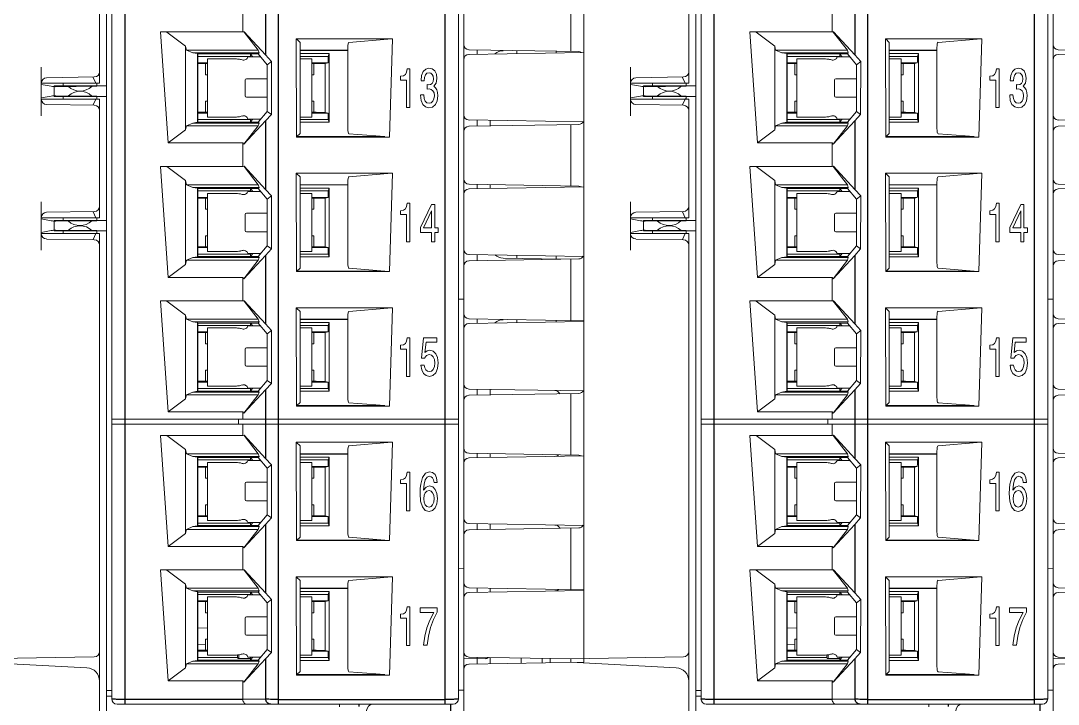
# Model space of a CAD drawing. Header units: inches. Extents: x 0 to 316, y -1 to 150.
# Drawn here: x 252.6257 to 253.0121, y 26.9309 to 27.1854 of the extents above; entities that cross this region are included whole.
import ezdxf
from ezdxf.enums import TextEntityAlignment as Align

# ---------------------------------------------------------------- set-up
doc = ezdxf.new("R2010")
doc.units = ezdxf.units.IN
doc.header["$MEASUREMENT"] = 0
doc.linetypes.add('DASHED', pattern=[0.75, 0.5, -0.25])
doc.styles.add('Calibri', font='calibri.ttf')

# ---------------------------------------------------------------- blocks, each defined once
blk = doc.blocks.new('AB 5069-Module Base')
at = {"color": 7, "linetype": 'Continuous', "lineweight": 0}
for p, q in [((0, -2.5441), (0, 1.5018)), ((0.5315, -2.7444), (0.5315, 1.261)), ((0.5236, 1.2413), (0.5236, -2.3752)), ((0.0079, -2.3752), (0.0079, 1.226)), ((0.7102, -2.3206), (0.7102, 1.1867)), ((0.8661, -0.3006), (0.8661, -1.4427)), ((0.6906, -1.3212), (0.6906, -1.4127)), ((0.2028, -1.3487), (0.2028, -1.3835)), ((0.0806, -1.3835), (0.2028, -1.3835)), ((0.0917, -1.5487), (0.0806, -1.3835)), ((0.0898, -1.3838), (0.1175, -1.4047)), ((0.2028, -1.3835), (0.2048, -1.3834)), ((0.2259, -1.4108), (0.2046, -1.3838)), ((0.2048, -1.3834), (0.2368, -1.4177)), ((0.2824, -1.3937), (0.4254, -1.3937)), ((0.2828, -1.5399), (0.2824, -1.3937)), ((0.2829, -1.3941), (0.2879, -1.3992)), ((0.2879, -1.3992), (0.2879, -1.5347)), ((0.3604, -1.3991), (0.4186, -1.3943)), ((0.4186, -1.3943), (0.4108, -1.3941)), ((0.4186, -1.3943), (0.4186, -1.3943)), ((0.4254, -1.3937), (0.421, -1.5399)), ((0.1175, -1.4047), (0.1189, -1.4108)), ((0.1175, -1.4047), (0.1175, -1.5292)), ((0.2259, -1.4108), (0.1189, -1.4108)), ((0.1189, -1.4108), (0.1283, -1.4148)), ((0.1283, -1.4148), (0.134, -1.4148)), ((0.1283, -1.4148), (0.1355, -1.4159)), ((0.134, -1.4148), (0.2269, -1.4148)), ((0.1361, -1.4164), (0.1355, -1.4159)), ((0.1355, -1.4159), (0.1355, -1.518)), ((0.1361, -1.4164), (0.2256, -1.4164)), ((0.1361, -1.5176), (0.1361, -1.4164)), ((0.2179, -1.4207), (0.2142, -1.4165)), ((0.2142, -1.4165), (0.2142, -1.42)), ((0.2256, -1.4164), (0.2269, -1.4148)), ((0.2391, -1.4323), (0.2256, -1.4164)), ((0.2269, -1.4148), (0.2259, -1.4108)), ((0.2454, -1.4275), (0.2368, -1.4177)), ((0.2879, -1.4108), (0.3588, -1.4108)), ((0.2879, -1.4112), (0.3588, -1.4112)), ((0.2879, -1.4158), (0.3313, -1.4158)), ((0.3313, -1.4158), (0.3298, -1.42)), ((0.3313, -1.4158), (0.3315, -1.518)), ((0.3588, -1.4069), (0.3588, -1.527)), ((0.7025, -1.4129), (0.5392, -1.41)), ((0.7102, -1.414), (0.5392, -1.417)), ((0.5512, -1.4168), (0.5512, -1.4102)), ((0.6102, -1.4113), (0.6102, -1.4158)), ((0.6689, -1.4148), (0.6689, -1.4123)), ((0.2142, -1.42), (0.1361, -1.42)), ((0.1504, -1.4296), (0.1361, -1.4296)), ((0.1361, -1.4307), (0.1441, -1.4307)), ((0.1504, -1.4307), (0.1472, -1.4307)), ((0.1472, -1.4307), (0.1472, -1.4472)), ((0.1504, -1.4239), (0.1506, -1.4236)), ((0.1504, -1.51), (0.1504, -1.4239)), ((0.1896, -1.4236), (0.1506, -1.4236)), ((0.2292, -1.4207), (0.2104, -1.4207)), ((0.2391, -1.4323), (0.2454, -1.4275)), ((0.2391, -1.5017), (0.2391, -1.4323)), ((0.2454, -1.4275), (0.2453, -1.5063)), ((0.3298, -1.42), (0.2879, -1.42)), ((0.3053, -1.4236), (0.2879, -1.4236)), ((0.3053, -1.4236), (0.3055, -1.4239)), ((0.3055, -1.4239), (0.3055, -1.51)), ((0.3296, -1.4296), (0.3055, -1.4296)), ((0.3087, -1.4307), (0.3055, -1.4307)), ((0.3087, -1.4307), (0.3087, -1.4472)), ((0.3118, -1.4307), (0.3255, -1.4306)), ((0.3255, -1.4306), (0.3296, -1.4296)), ((0.3255, -1.5032), (0.3255, -1.4306)), ((0.3298, -1.4257), (0.3298, -1.42)), ((0.1472, -1.4472), (0.1504, -1.4472)), ((0.3055, -1.4472), (0.3087, -1.4472)), ((0.4417, -1.4487), (0.4376, -1.4494)), ((0.4376, -1.4494), (0.4376, -1.4552)), ((0.4446, -1.4468), (0.4417, -1.4487)), ((0.4465, -1.4434), (0.4446, -1.4468)), ((0.4475, -1.4384), (0.4465, -1.4434)), ((0.4511, -1.4384), (0.4475, -1.4384)), ((0.4511, -1.4958), (0.4511, -1.4384)), ((0.4687, -1.4484), (0.4679, -1.456)), ((0.4711, -1.4425), (0.4687, -1.4484)), ((0.4748, -1.4389), (0.4711, -1.4425)), ((0.4731, -1.4512), (0.4744, -1.4474)), ((0.4744, -1.4474), (0.4767, -1.4451)), ((0.4796, -1.4375), (0.4748, -1.4389)), ((0.4767, -1.4451), (0.4798, -1.4443)), ((0.4846, -1.4386), (0.4796, -1.4375)), ((0.4798, -1.4443), (0.4826, -1.4449)), ((0.4826, -1.4449), (0.4847, -1.4467)), ((0.4884, -1.4416), (0.4846, -1.4386)), ((0.4847, -1.4467), (0.4859, -1.4494)), ((0.4859, -1.4494), (0.4864, -1.4532)), ((0.4907, -1.4465), (0.4884, -1.4416)), ((0.4915, -1.4529), (0.4907, -1.4465)), ((0.7795, -1.5082), (0.7795, -1.4361)), ((0.8661, -1.4427), (0.8661, -1.4598)), ((-0.0779, -1.4638), (0, -1.4638)), ((-0.0779, -1.4638), (-0.0779, -1.4795)), ((0.2063, -1.455), (0.2063, -1.4788)), ((0.2391, -1.4531), (0.2082, -1.4531)), ((0.4376, -1.4552), (0.4463, -1.4552)), ((0.4463, -1.4552), (0.4463, -1.4958)), ((0.4679, -1.4564), (0.4727, -1.4564)), ((0.4727, -1.4564), (0.4731, -1.4512)), ((0.4788, -1.4621), (0.4772, -1.462)), ((0.4772, -1.462), (0.4772, -1.4685)), ((0.4821, -1.4617), (0.4788, -1.4621)), ((0.4845, -1.4601), (0.4821, -1.4617)), ((0.4859, -1.4574), (0.4845, -1.4601)), ((0.4864, -1.4532), (0.4859, -1.4574)), ((0.4869, -1.4644), (0.4903, -1.46)), ((0.4894, -1.4666), (0.4869, -1.4644)), ((0.4903, -1.46), (0.4915, -1.4529)), ((0.8661, -1.4598), (0.7795, -1.4598)), ((0.7795, -1.4616), (0.7944, -1.4644)), ((0.7873, -1.4518), (0.8584, -1.4506)), ((0.8012, -1.465), (0.8623, -1.4643)), ((0.8123, -1.4648), (0.8122, -1.4598)), ((0.8608, -1.4598), (0.8568, -1.4513)), ((0.8622, -1.4598), (0.8623, -1.4643)), ((-0.0779, -1.4795), (0, -1.4795)), ((0.2391, -1.4807), (0.2082, -1.4807)), ((0.4719, -1.477), (0.467, -1.477)), ((0.4671, -1.4775), (0.4679, -1.4854)), ((0.4725, -1.4825), (0.4719, -1.477)), ((0.4772, -1.4685), (0.4799, -1.4683)), ((0.4799, -1.4683), (0.4832, -1.4691)), ((0.4832, -1.4691), (0.4857, -1.471)), ((0.4857, -1.471), (0.4872, -1.4743)), ((0.4877, -1.4784), (0.4871, -1.4832)), ((0.4872, -1.4743), (0.4877, -1.4784)), ((0.4914, -1.4697), (0.4894, -1.4666)), ((0.4925, -1.4736), (0.4914, -1.4697)), ((0.4919, -1.4859), (0.4929, -1.4784)), ((0.4929, -1.4784), (0.4925, -1.4736)), ((0.7944, -1.4789), (0.7795, -1.4817)), ((0.8012, -1.4784), (0.8623, -1.479)), ((0.8122, -1.4835), (0.8123, -1.4785)), ((0.8371, -1.4715), (0.8374, -1.4715)), ((0.8622, -1.4835), (0.8623, -1.479)), ((0.1504, -1.4866), (0.1472, -1.4866)), ((0.1472, -1.4866), (0.1472, -1.5031)), ((0.3087, -1.4866), (0.3055, -1.4866)), ((0.3087, -1.5031), (0.3087, -1.4866)), ((0.4463, -1.4958), (0.4511, -1.4958)), ((0.4679, -1.4854), (0.4704, -1.4914)), ((0.4704, -1.4914), (0.4744, -1.4952)), ((0.4741, -1.4865), (0.4725, -1.4825)), ((0.4765, -1.4889), (0.4741, -1.4865)), ((0.4744, -1.4952), (0.4796, -1.4966)), ((0.4799, -1.4897), (0.4765, -1.4889)), ((0.4796, -1.4966), (0.4851, -1.4953)), ((0.4831, -1.489), (0.4799, -1.4897)), ((0.4856, -1.4867), (0.4831, -1.489)), ((0.4851, -1.4953), (0.4893, -1.4916)), ((0.4871, -1.4832), (0.4856, -1.4867)), ((0.4893, -1.4916), (0.4919, -1.4859)), ((0.7795, -1.4835), (0.8661, -1.4835)), ((0.7873, -1.4915), (0.8584, -1.4927)), ((0.8608, -1.4835), (0.8568, -1.492)), ((0.8661, -1.5006), (0.8661, -1.4835)), ((0.1361, -1.5031), (0.1441, -1.5031)), ((0.1504, -1.5042), (0.1361, -1.5042)), ((0.1472, -1.5031), (0.1504, -1.5031)), ((0.1506, -1.5102), (0.1504, -1.51)), ((0.1506, -1.5102), (0.1896, -1.5102)), ((0.2256, -1.5176), (0.2391, -1.5017)), ((0.2368, -1.5159), (0.2453, -1.5063)), ((0.2453, -1.5063), (0.2391, -1.5017)), ((0.2879, -1.5102), (0.3053, -1.5102)), ((0.3055, -1.51), (0.3053, -1.5102)), ((0.3055, -1.5031), (0.3087, -1.5031)), ((0.3298, -1.5042), (0.3055, -1.5042)), ((0.3118, -1.5031), (0.3255, -1.5032)), ((0.3255, -1.5032), (0.3298, -1.5042)), ((0.33, -1.5139), (0.33, -1.5082)), ((0.8661, -1.5006), (0.8661, -1.6427)), ((0.1189, -1.5232), (0.1175, -1.5292)), ((0.1283, -1.5191), (0.1189, -1.5232)), ((0.1189, -1.5232), (0.2259, -1.5232)), ((0.1283, -1.5191), (0.1355, -1.518)), ((0.2269, -1.5192), (0.1283, -1.5191)), ((0.1355, -1.518), (0.1361, -1.5176)), ((0.2142, -1.5139), (0.1361, -1.5139)), ((0.1361, -1.5176), (0.2256, -1.5176)), ((0.2368, -1.5159), (0.2042, -1.5506)), ((0.2042, -1.5506), (0.2259, -1.5232)), ((0.2293, -1.5132), (0.2104, -1.5132)), ((0.2142, -1.5174), (0.2179, -1.5132)), ((0.2142, -1.5139), (0.2142, -1.5174)), ((0.2256, -1.5176), (0.2269, -1.5192)), ((0.2269, -1.5192), (0.2259, -1.5232)), ((0.33, -1.5139), (0.2879, -1.5139)), ((0.3315, -1.518), (0.2879, -1.518)), ((0.33, -1.5139), (0.3315, -1.518)), ((0.7102, -1.5175), (0.5392, -1.5145)), ((0.7025, -1.521), (0.5392, -1.5239)), ((0.5512, -1.5237), (0.5512, -1.5148)), ((0.5709, -1.5151), (0.5709, -1.5233)), ((0.6906, -1.5212), (0.6906, -1.6127)), ((0.1175, -1.5292), (0.0917, -1.5487)), ((0.2828, -1.5399), (0.421, -1.5399)), ((0.2834, -1.5393), (0.2879, -1.5347)), ((0.4113, -1.5393), (0.2834, -1.5393)), ((0.4142, -1.5393), (0.3604, -1.5349)), ((0.0917, -1.5487), (0.2028, -1.5487)), ((0.2042, -1.5506), (0.2028, -1.5487)), ((0.2028, -1.5487), (0.2028, -1.5835)), ((0.0806, -1.5835), (0.2028, -1.5835)), ((0.0917, -1.7487), (0.0806, -1.5835)), ((0.0898, -1.5838), (0.1175, -1.6047)), ((0.2028, -1.5835), (0.2048, -1.5834)), ((0.2259, -1.6108), (0.2046, -1.5838)), ((0.2048, -1.5834), (0.2368, -1.6177)), ((0.1175, -1.6047), (0.1189, -1.6108)), ((0.1175, -1.7292), (0.1175, -1.6047)), ((0.2824, -1.5937), (0.4254, -1.5937)), ((0.2828, -1.7399), (0.2824, -1.5937)), ((0.2829, -1.5941), (0.2879, -1.5992)), ((0.2879, -1.5992), (0.2879, -1.7347)), ((0.3604, -1.5991), (0.4186, -1.5943)), ((0.4186, -1.5943), (0.4108, -1.5941)), ((0.4186, -1.5943), (0.4186, -1.5943)), ((0.4254, -1.5937), (0.421, -1.7399)), ((0.2259, -1.6108), (0.1189, -1.6108)), ((0.1189, -1.6108), (0.1283, -1.6148)), ((0.1283, -1.6148), (0.134, -1.6148)), ((0.1283, -1.6148), (0.1355, -1.6159)), ((0.134, -1.6148), (0.2269, -1.6148)), ((0.1361, -1.6164), (0.1355, -1.6159)), ((0.1355, -1.6159), (0.1355, -1.718)), ((0.1361, -1.6164), (0.2256, -1.6164)), ((0.1361, -1.7176), (0.1361, -1.6164)), ((0.2142, -1.62), (0.1361, -1.62)), ((0.2179, -1.6207), (0.2142, -1.6165)), ((0.2142, -1.6165), (0.2142, -1.62)), ((0.2256, -1.6164), (0.2269, -1.6148)), ((0.2391, -1.6323), (0.2256, -1.6164)), ((0.2269, -1.6148), (0.2259, -1.6108)), ((0.2454, -1.6275), (0.2368, -1.6177)), ((0.3588, -1.6108), (0.2879, -1.6108)), ((0.3588, -1.6112), (0.2879, -1.6112)), ((0.2879, -1.6158), (0.3313, -1.6158)), ((0.3298, -1.62), (0.2879, -1.62)), ((0.3313, -1.6158), (0.3298, -1.62)), ((0.3298, -1.6257), (0.3298, -1.62)), ((0.3313, -1.6158), (0.3315, -1.718)), ((0.3588, -1.6069), (0.3588, -1.727)), ((0.5392, -1.61), (0.7025, -1.6129)), ((0.7102, -1.614), (0.5392, -1.617)), ((0.5512, -1.6168), (0.5512, -1.6102)), ((0.5709, -1.6106), (0.5709, -1.6165)), ((0.1504, -1.6296), (0.1361, -1.6296)), ((0.1361, -1.6307), (0.1441, -1.6307)), ((0.1504, -1.6307), (0.1472, -1.6307)), ((0.1472, -1.6307), (0.1472, -1.6472)), ((0.1504, -1.6239), (0.1506, -1.6236)), ((0.1504, -1.71), (0.1504, -1.6239)), ((0.1896, -1.6236), (0.1506, -1.6236)), ((0.2292, -1.6207), (0.2104, -1.6207)), ((0.2391, -1.6323), (0.2454, -1.6275)), ((0.2391, -1.7017), (0.2391, -1.6323)), ((0.2454, -1.6275), (0.2453, -1.7063)), ((0.3053, -1.6236), (0.2879, -1.6236)), ((0.3053, -1.6236), (0.3055, -1.6239)), ((0.3055, -1.6239), (0.3055, -1.71)), ((0.3296, -1.6296), (0.3055, -1.6296)), ((0.3087, -1.6307), (0.3055, -1.6307)), ((0.3087, -1.6307), (0.3087, -1.6472)), ((0.3118, -1.6307), (0.3255, -1.6306)), ((0.3255, -1.6306), (0.3296, -1.6296)), ((0.3255, -1.7032), (0.3255, -1.6306)), ((0.1472, -1.6472), (0.1504, -1.6472)), ((0.3055, -1.6472), (0.3087, -1.6472)), ((0.4417, -1.6487), (0.4376, -1.6494)), ((0.4376, -1.6494), (0.4376, -1.6552)), ((0.4446, -1.6468), (0.4417, -1.6487)), ((0.4465, -1.6434), (0.4446, -1.6468)), ((0.4475, -1.6384), (0.4465, -1.6434)), ((0.4511, -1.6384), (0.4475, -1.6384)), ((0.4511, -1.6958), (0.4511, -1.6384)), ((0.4834, -1.64), (0.4672, -1.6744)), ((0.4717, -1.6751), (0.4834, -1.6495)), ((0.4882, -1.64), (0.4834, -1.64)), ((0.4834, -1.6495), (0.4834, -1.6751)), ((0.4882, -1.6751), (0.4882, -1.64)), ((0.7795, -1.7082), (0.7795, -1.6361)), ((0.7873, -1.6518), (0.8584, -1.6506)), ((0.8661, -1.6598), (0.8661, -1.6427)), ((-0.0779, -1.6638), (0, -1.6638)), ((-0.0779, -1.6638), (-0.0779, -1.6795)), ((0.2063, -1.655), (0.2063, -1.6788)), ((0.2391, -1.6531), (0.2082, -1.6531)), ((0.4376, -1.6552), (0.4463, -1.6552)), ((0.4463, -1.6552), (0.4463, -1.6958)), ((0.7795, -1.6598), (0.8661, -1.6598)), ((0.7795, -1.6616), (0.7944, -1.6644)), ((0.8012, -1.665), (0.8623, -1.6643)), ((0.8123, -1.6648), (0.8122, -1.6598)), ((0.8568, -1.6513), (0.8608, -1.6598)), ((0.8622, -1.6598), (0.8623, -1.6643)), ((-0.0779, -1.6795), (0, -1.6795)), ((0.2391, -1.6807), (0.2082, -1.6807)), ((0.4672, -1.6744), (0.4672, -1.6816)), ((0.4672, -1.6816), (0.4834, -1.6816)), ((0.4834, -1.6751), (0.4717, -1.6751)), ((0.4834, -1.6816), (0.4834, -1.6958)), ((0.4935, -1.6751), (0.4882, -1.6751)), ((0.4882, -1.6816), (0.4935, -1.6816)), ((0.4882, -1.6958), (0.4882, -1.6816)), ((0.4935, -1.6816), (0.4935, -1.6751)), ((0.7944, -1.6789), (0.7795, -1.6817)), ((0.8012, -1.6784), (0.8623, -1.679)), ((0.8122, -1.6835), (0.8123, -1.6785)), ((0.8371, -1.6715), (0.8374, -1.6715)), ((0.8622, -1.6835), (0.8623, -1.679)), ((0.1472, -1.6866), (0.1504, -1.6866)), ((0.1472, -1.6866), (0.1472, -1.7031)), ((0.3087, -1.6866), (0.3055, -1.6866)), ((0.3087, -1.7031), (0.3087, -1.6866)), ((0.4463, -1.6958), (0.4511, -1.6958)), ((0.4834, -1.6958), (0.4882, -1.6958)), ((0.7795, -1.6835), (0.8661, -1.6835)), ((0.7873, -1.6915), (0.8584, -1.6927)), ((0.8608, -1.6835), (0.8568, -1.692)), ((0.8661, -1.7006), (0.8661, -1.6835)), ((0.1361, -1.7031), (0.1441, -1.7031)), ((0.1504, -1.7042), (0.1361, -1.7042)), ((0.1472, -1.7031), (0.1504, -1.7031)), ((0.1506, -1.7102), (0.1504, -1.71)), ((0.1506, -1.7102), (0.1896, -1.7102)), ((0.2256, -1.7176), (0.2391, -1.7017)), ((0.2368, -1.7159), (0.2453, -1.7063)), ((0.2453, -1.7063), (0.2391, -1.7017)), ((0.2879, -1.7102), (0.3053, -1.7102)), ((0.3055, -1.71), (0.3053, -1.7102)), ((0.3055, -1.7031), (0.3087, -1.7031)), ((0.3298, -1.7042), (0.3055, -1.7042)), ((0.3118, -1.7031), (0.3255, -1.7032)), ((0.3298, -1.7042), (0.3255, -1.7032)), ((0.33, -1.7139), (0.33, -1.7082)), ((0.8661, -2.5323), (0.8661, -1.7006)), ((0.1189, -1.7232), (0.1175, -1.7292)), ((0.1283, -1.7191), (0.1189, -1.7232)), ((0.1189, -1.7232), (0.2259, -1.7232)), ((0.1283, -1.7191), (0.1355, -1.718)), ((0.2269, -1.7192), (0.1283, -1.7191)), ((0.1355, -1.718), (0.1361, -1.7176)), ((0.2142, -1.7139), (0.1361, -1.7139)), ((0.1361, -1.7176), (0.2256, -1.7176)), ((0.2042, -1.7506), (0.2368, -1.7159)), ((0.2259, -1.7232), (0.2042, -1.7506)), ((0.2293, -1.7132), (0.2104, -1.7132)), ((0.2142, -1.7174), (0.2179, -1.7132)), ((0.2142, -1.7139), (0.2142, -1.7174)), ((0.2256, -1.7176), (0.2269, -1.7192)), ((0.2269, -1.7192), (0.2259, -1.7232)), ((0.33, -1.7139), (0.2879, -1.7139)), ((0.3315, -1.718), (0.2879, -1.718)), ((0.3315, -1.718), (0.33, -1.7139)), ((0.7102, -1.7175), (0.5392, -1.7146)), ((0.5392, -1.7239), (0.7025, -1.721)), ((0.5512, -1.7237), (0.5512, -1.7148)), ((0.5902, -1.72), (0.6756, -1.7215)), ((0.6102, -1.7158), (0.6102, -1.7204)), ((0.6689, -1.7216), (0.6689, -1.7168)), ((0.6906, -1.7213), (0.6906, -1.8127)), ((0.1175, -1.7292), (0.0917, -1.7487)), ((0.2828, -1.7399), (0.421, -1.7399)), ((0.2834, -1.7393), (0.2879, -1.7347)), ((0.4113, -1.7393), (0.2834, -1.7393)), ((0.4142, -1.7393), (0.3604, -1.7349)), ((0.0917, -1.7487), (0.2028, -1.7487)), ((0.2042, -1.7506), (0.2028, -1.7487)), ((0.2028, -1.7487), (0.2028, -1.7835)), ((0.0806, -1.7835), (0.2028, -1.7835)), ((0.0917, -1.9487), (0.0806, -1.7835)), ((0.0898, -1.7838), (0.1175, -1.8047)), ((0.2028, -1.7835), (0.2048, -1.7834)), ((0.2259, -1.8108), (0.2046, -1.7838)), ((0.2048, -1.7834), (0.2368, -1.8177)), ((0.5315, -1.7811), (0.5236, -1.7811)), ((0.1175, -1.8047), (0.1189, -1.8108)), ((0.1175, -1.9292), (0.1175, -1.8047)), ((0.2824, -1.7937), (0.4254, -1.7937)), ((0.2828, -1.9399), (0.2824, -1.7937)), ((0.2829, -1.7941), (0.2879, -1.7992)), ((0.2879, -1.7992), (0.2879, -1.9347)), ((0.3604, -1.7991), (0.4186, -1.7943)), ((0.4186, -1.7943), (0.4108, -1.7941)), ((0.4186, -1.7943), (0.4186, -1.7943)), ((0.4254, -1.7937), (0.421, -1.9399)), ((0.2259, -1.8108), (0.1189, -1.8108)), ((0.1189, -1.8108), (0.1283, -1.8148)), ((0.134, -1.8148), (0.1283, -1.8148)), ((0.1283, -1.8148), (0.1355, -1.8159)), ((0.2269, -1.8148), (0.134, -1.8148)), ((0.1361, -1.8164), (0.1355, -1.8159)), ((0.1355, -1.8159), (0.1355, -1.918)), ((0.1361, -1.8164), (0.2256, -1.8164)), ((0.1361, -1.9176), (0.1361, -1.8164)), ((0.2142, -1.82), (0.1361, -1.82)), ((0.2292, -1.8207), (0.2104, -1.8207)), ((0.2179, -1.8207), (0.2142, -1.8165)), ((0.2142, -1.8165), (0.2142, -1.82)), ((0.2256, -1.8164), (0.2269, -1.8148)), ((0.2391, -1.8323), (0.2256, -1.8164)), ((0.2269, -1.8148), (0.2259, -1.8108)), ((0.2454, -1.8275), (0.2368, -1.8177)), ((0.3588, -1.8108), (0.2879, -1.8108)), ((0.3588, -1.8112), (0.2879, -1.8112)), ((0.2879, -1.8158), (0.3313, -1.8158)), ((0.3298, -1.82), (0.2879, -1.82)), ((0.3298, -1.82), (0.3313, -1.8158)), ((0.3298, -1.8257), (0.3298, -1.82)), ((0.3313, -1.8158), (0.3315, -1.918)), ((0.3588, -1.8069), (0.3588, -1.927)), ((0.7102, -1.813), (0.5392, -1.8101)), ((0.7102, -1.814), (0.5392, -1.817)), ((0.5512, -1.8168), (0.5512, -1.8103)), ((0.6102, -1.8113), (0.6102, -1.8158)), ((0.6689, -1.8148), (0.6689, -1.8123)), ((0.1504, -1.8296), (0.1361, -1.8296)), ((0.1361, -1.8307), (0.1441, -1.8307)), ((0.1504, -1.8307), (0.1472, -1.8307)), ((0.1472, -1.8307), (0.1472, -1.8472)), ((0.1504, -1.8239), (0.1506, -1.8236)), ((0.1504, -1.91), (0.1504, -1.8239)), ((0.1896, -1.8236), (0.1506, -1.8236)), ((0.2391, -1.8323), (0.2454, -1.8275)), ((0.2391, -1.9017), (0.2391, -1.8323)), ((0.2454, -1.8275), (0.2453, -1.9063)), ((0.3053, -1.8236), (0.2879, -1.8236)), ((0.3053, -1.8236), (0.3055, -1.8239)), ((0.3055, -1.8239), (0.3055, -1.91)), ((0.3296, -1.8296), (0.3055, -1.8296)), ((0.3087, -1.8307), (0.3055, -1.8307)), ((0.3087, -1.8472), (0.3087, -1.8307)), ((0.3118, -1.8307), (0.3255, -1.8306)), ((0.3255, -1.8306), (0.3296, -1.8296)), ((0.3255, -1.9032), (0.3255, -1.8306)), ((0.3296, -1.8296), (0.3298, -1.8257)), ((0.1472, -1.8472), (0.1504, -1.8472)), ((0.3055, -1.8472), (0.3087, -1.8472)), ((0.4417, -1.8487), (0.4376, -1.8494)), ((0.4376, -1.8494), (0.4376, -1.8552)), ((0.4446, -1.8468), (0.4417, -1.8487)), ((0.4465, -1.8434), (0.4446, -1.8468)), ((0.4475, -1.8384), (0.4465, -1.8434)), ((0.4511, -1.8384), (0.4475, -1.8384)), ((0.4511, -1.8958), (0.4511, -1.8384)), ((0.4718, -1.8384), (0.4688, -1.8686)), ((0.4915, -1.8384), (0.4718, -1.8384)), ((0.4738, -1.8605), (0.4753, -1.8451)), ((0.4753, -1.8451), (0.4915, -1.8451)), ((0.4915, -1.8451), (0.4915, -1.8384)), ((0.2063, -1.855), (0.2063, -1.8788)), ((0.2391, -1.8531), (0.2082, -1.8531)), ((0.4376, -1.8552), (0.4463, -1.8552)), ((0.4463, -1.8552), (0.4463, -1.8958)), ((0.4731, -1.8686), (0.4762, -1.8647)), ((0.4769, -1.8577), (0.4738, -1.8605)), ((0.4762, -1.8647), (0.4801, -1.8633)), ((0.4809, -1.8568), (0.4769, -1.8577)), ((0.4801, -1.8633), (0.4836, -1.8642)), ((0.4861, -1.8582), (0.4809, -1.8568)), ((0.4836, -1.8642), (0.4861, -1.8668)), ((0.4901, -1.862), (0.4861, -1.8582)), ((0.4861, -1.8668), (0.4878, -1.8708)), ((0.4926, -1.8679), (0.4901, -1.862)), ((0.2391, -1.8807), (0.2082, -1.8807)), ((0.4727, -1.8793), (0.4678, -1.8793)), ((0.4678, -1.8793), (0.4689, -1.8861)), ((0.4688, -1.8686), (0.4731, -1.8686)), ((0.4735, -1.8833), (0.4727, -1.8793)), ((0.4877, -1.8812), (0.4861, -1.8853)), ((0.4884, -1.8761), (0.4877, -1.8812)), ((0.4878, -1.8708), (0.4884, -1.8761)), ((0.4935, -1.8757), (0.4926, -1.8679)), ((0.4926, -1.8839), (0.4935, -1.8757)), ((0.1504, -1.8866), (0.1472, -1.8866)), ((0.1472, -1.8866), (0.1472, -1.9031)), ((0.3087, -1.8866), (0.3055, -1.8866)), ((0.3087, -1.9031), (0.3087, -1.8866)), ((0.4463, -1.8958), (0.4511, -1.8958)), ((0.4689, -1.8861), (0.4716, -1.8913)), ((0.4716, -1.8913), (0.4754, -1.8945)), ((0.4751, -1.8862), (0.4735, -1.8833)), ((0.4773, -1.8881), (0.4751, -1.8862)), ((0.4754, -1.8945), (0.4803, -1.8958)), ((0.4801, -1.8887), (0.4773, -1.8881)), ((0.4835, -1.8878), (0.4801, -1.8887)), ((0.4803, -1.8958), (0.4857, -1.8943)), ((0.4861, -1.8853), (0.4835, -1.8878)), ((0.4857, -1.8943), (0.4899, -1.8903)), ((0.4899, -1.8903), (0.4926, -1.8839)), ((0.1361, -1.9031), (0.1441, -1.9031)), ((0.1504, -1.9042), (0.1361, -1.9042)), ((0.1472, -1.9031), (0.1504, -1.9031)), ((0.1506, -1.9102), (0.1504, -1.91)), ((0.1506, -1.9102), (0.1896, -1.9102)), ((0.2293, -1.9132), (0.2104, -1.9132)), ((0.2142, -1.9174), (0.2179, -1.9132)), ((0.2256, -1.9176), (0.2391, -1.9017)), ((0.2368, -1.9159), (0.2453, -1.9063)), ((0.2453, -1.9063), (0.2391, -1.9017)), ((0.2879, -1.9102), (0.3053, -1.9102)), ((0.3055, -1.91), (0.3053, -1.9102)), ((0.3055, -1.9031), (0.3087, -1.9031)), ((0.3298, -1.9042), (0.3055, -1.9042)), ((0.3118, -1.9031), (0.3255, -1.9032)), ((0.3255, -1.9032), (0.3298, -1.9042)), ((0.33, -1.9139), (0.33, -1.9082)), ((0.1189, -1.9232), (0.1175, -1.9292)), ((0.1283, -1.9191), (0.1189, -1.9232)), ((0.1189, -1.9232), (0.2259, -1.9232)), ((0.1283, -1.9191), (0.1355, -1.918)), ((0.2269, -1.9192), (0.1283, -1.9191)), ((0.1355, -1.918), (0.1361, -1.9176)), ((0.2142, -1.9139), (0.1361, -1.9139)), ((0.1361, -1.9176), (0.2256, -1.9176)), ((0.2368, -1.9159), (0.2042, -1.9506)), ((0.2259, -1.9232), (0.2042, -1.9506)), ((0.2142, -1.9139), (0.2142, -1.9174)), ((0.2256, -1.9176), (0.2269, -1.9192)), ((0.2269, -1.9192), (0.2259, -1.9232)), ((0.2879, -1.9139), (0.33, -1.9139)), ((0.3315, -1.918), (0.2879, -1.918)), ((0.33, -1.9139), (0.3315, -1.918)), ((0.7102, -1.9175), (0.5392, -1.9146)), ((0.5392, -1.9239), (0.7025, -1.921)), ((0.5512, -1.9237), (0.5512, -1.9148)), ((0.5709, -1.9151), (0.5709, -1.9233)), ((0.6906, -1.9213), (0.6906, -2.0127)), ((0.1175, -1.9292), (0.0917, -1.9487)), ((0.2828, -1.9399), (0.421, -1.9399)), ((0.2834, -1.9393), (0.2879, -1.9347)), ((0.4113, -1.9393), (0.2834, -1.9393)), ((0.4142, -1.9393), (0.3604, -1.9349)), ((0.0079, -1.9592), (0.5236, -1.9592)), ((0.0917, -1.9487), (0.2028, -1.9487)), ((0.1965, -1.967), (0.1965, -1.9592)), ((0.2042, -1.9506), (0.2028, -1.9487)), ((0.2028, -1.9487), (0.2028, -1.9592)), ((0.0079, -1.967), (0.5236, -1.967)), ((0.2028, -1.967), (0.2028, -1.9835)), ((0.0806, -1.9835), (0.2028, -1.9835)), ((0.0917, -2.1487), (0.0806, -1.9835)), ((0.0898, -1.9838), (0.1175, -2.0047)), ((0.2028, -1.9835), (0.2048, -1.9834)), ((0.2259, -2.0108), (0.2046, -1.9838)), ((0.2048, -1.9834), (0.2368, -2.0177)), ((0.1175, -2.0047), (0.1189, -2.0108)), ((0.1175, -2.1292), (0.1175, -2.0047)), ((0.2824, -1.9937), (0.4254, -1.9937)), ((0.2828, -2.1399), (0.2824, -1.9937)), ((0.2829, -1.9941), (0.2879, -1.9992)), ((0.2879, -1.9992), (0.2879, -2.1347)), ((0.3604, -1.9991), (0.4186, -1.9943)), ((0.4186, -1.9943), (0.4108, -1.9941)), ((0.4186, -1.9943), (0.4186, -1.9943)), ((0.4254, -1.9937), (0.421, -2.1399)), ((0.2259, -2.0108), (0.1189, -2.0108)), ((0.1189, -2.0108), (0.1283, -2.0148)), ((0.134, -2.0148), (0.1283, -2.0148)), ((0.1283, -2.0148), (0.1355, -2.0159)), ((0.2269, -2.0148), (0.134, -2.0148)), ((0.1361, -2.0164), (0.1355, -2.0159)), ((0.1355, -2.0159), (0.1355, -2.118)), ((0.1361, -2.0164), (0.2256, -2.0164)), ((0.1361, -2.1176), (0.1361, -2.0164)), ((0.2142, -2.02), (0.1361, -2.02)), ((0.2292, -2.0207), (0.2104, -2.0207)), ((0.2179, -2.0207), (0.2142, -2.0165)), ((0.2142, -2.0165), (0.2142, -2.02)), ((0.2256, -2.0164), (0.2269, -2.0148)), ((0.2391, -2.0323), (0.2256, -2.0164)), ((0.2269, -2.0148), (0.2259, -2.0108)), ((0.2454, -2.0275), (0.2368, -2.0177)), ((0.3588, -2.0108), (0.2879, -2.0108)), ((0.3588, -2.0112), (0.2879, -2.0112)), ((0.2879, -2.0158), (0.3313, -2.0158)), ((0.3298, -2.02), (0.2879, -2.02)), ((0.3298, -2.02), (0.3313, -2.0158)), ((0.3298, -2.0257), (0.3298, -2.02)), ((0.3313, -2.0158), (0.3315, -2.118)), ((0.3588, -2.0069), (0.3588, -2.127)), ((0.7025, -2.0129), (0.5392, -2.0101)), ((0.7102, -2.014), (0.5392, -2.017)), ((0.5512, -2.0168), (0.5512, -2.0103)), ((0.5709, -2.0165), (0.5709, -2.0106)), ((0.1504, -2.0296), (0.1361, -2.0296)), ((0.1361, -2.0307), (0.1441, -2.0307)), ((0.1504, -2.0307), (0.1472, -2.0307)), ((0.1472, -2.0307), (0.1472, -2.0472)), ((0.1504, -2.0239), (0.1506, -2.0236)), ((0.1504, -2.11), (0.1504, -2.0239)), ((0.1896, -2.0236), (0.1506, -2.0236)), ((0.2391, -2.0323), (0.2454, -2.0275)), ((0.2391, -2.1017), (0.2391, -2.0323)), ((0.2454, -2.0275), (0.2453, -2.1063)), ((0.3053, -2.0236), (0.2879, -2.0236)), ((0.3053, -2.0236), (0.3055, -2.0239)), ((0.3055, -2.0239), (0.3055, -2.11)), ((0.3296, -2.0296), (0.3055, -2.0296)), ((0.3087, -2.0307), (0.3055, -2.0307)), ((0.3087, -2.0472), (0.3087, -2.0307)), ((0.3118, -2.0307), (0.3255, -2.0306)), ((0.3255, -2.0306), (0.3296, -2.0296)), ((0.3255, -2.1032), (0.3255, -2.0306)), ((0.3296, -2.0296), (0.3298, -2.0257)), ((0.1472, -2.0472), (0.1504, -2.0472)), ((0.3055, -2.0472), (0.3087, -2.0472)), ((0.4416, -2.0487), (0.4376, -2.0494)), ((0.4376, -2.0494), (0.4376, -2.0552)), ((0.4446, -2.0468), (0.4416, -2.0487)), ((0.4465, -2.0434), (0.4446, -2.0468)), ((0.4475, -2.0384), (0.4465, -2.0434)), ((0.4511, -2.0384), (0.4475, -2.0384)), ((0.4511, -2.0958), (0.4511, -2.0384)), ((0.4702, -2.0459), (0.4674, -2.056)), ((0.4746, -2.0398), (0.4702, -2.0459)), ((0.4726, -2.056), (0.4743, -2.0495)), ((0.4743, -2.0495), (0.4769, -2.0456)), ((0.4805, -2.0376), (0.4746, -2.0398)), ((0.4769, -2.0456), (0.4805, -2.0443)), ((0.4852, -2.0387), (0.4805, -2.0376)), ((0.4805, -2.0443), (0.4832, -2.0449)), ((0.4832, -2.0449), (0.4852, -2.0467)), ((0.4888, -2.0418), (0.4852, -2.0387)), ((0.4852, -2.0467), (0.4866, -2.0495)), ((0.4866, -2.0495), (0.4872, -2.0534)), ((0.4911, -2.0468), (0.4888, -2.0418)), ((0.4921, -2.0534), (0.4911, -2.0468)), ((0.2063, -2.055), (0.2063, -2.0788)), ((0.2391, -2.0531), (0.2082, -2.0531)), ((0.4376, -2.0552), (0.4462, -2.0552)), ((0.4462, -2.0552), (0.4462, -2.0958)), ((0.4667, -2.0624), (0.4664, -2.0698)), ((0.4674, -2.056), (0.4667, -2.0624)), ((0.4718, -2.065), (0.4726, -2.056)), ((0.4755, -2.0603), (0.4718, -2.065)), ((0.4742, -2.0688), (0.4767, -2.0663)), ((0.4806, -2.0587), (0.4755, -2.0603)), ((0.4767, -2.0663), (0.48, -2.0654)), ((0.48, -2.0654), (0.4829, -2.0663)), ((0.4853, -2.0601), (0.4806, -2.0587)), ((0.4829, -2.0663), (0.4852, -2.0687)), ((0.4891, -2.0638), (0.4853, -2.0601)), ((0.4872, -2.0534), (0.4921, -2.0534)), ((0.4915, -2.0698), (0.4891, -2.0638)), ((0.2391, -2.0807), (0.2082, -2.0807)), ((0.4664, -2.0698), (0.4673, -2.0814)), ((0.4673, -2.0814), (0.4699, -2.0898)), ((0.4722, -2.0777), (0.4727, -2.0726)), ((0.4727, -2.0829), (0.4722, -2.0777)), ((0.4727, -2.0726), (0.4742, -2.0688)), ((0.4742, -2.0868), (0.4727, -2.0829)), ((0.4852, -2.0687), (0.4867, -2.0725)), ((0.4867, -2.0829), (0.4852, -2.0868)), ((0.4867, -2.0725), (0.4873, -2.0776)), ((0.4873, -2.0776), (0.4867, -2.0829)), ((0.4924, -2.0776), (0.4915, -2.0698)), ((0.4915, -2.0854), (0.4924, -2.0776)), ((0.1504, -2.0866), (0.1472, -2.0866)), ((0.1472, -2.0866), (0.1472, -2.1031)), ((0.3087, -2.0866), (0.3055, -2.0866)), ((0.3087, -2.1031), (0.3087, -2.0866)), ((0.4462, -2.0958), (0.4511, -2.0958)), ((0.4699, -2.0898), (0.4741, -2.095)), ((0.4741, -2.095), (0.4798, -2.0967)), ((0.4766, -2.0894), (0.4742, -2.0868)), ((0.4798, -2.0902), (0.4766, -2.0894)), ((0.4828, -2.0894), (0.4798, -2.0902)), ((0.4798, -2.0967), (0.485, -2.0953)), ((0.4852, -2.0868), (0.4828, -2.0894)), ((0.485, -2.0953), (0.489, -2.0914)), ((0.489, -2.0914), (0.4915, -2.0854)), ((0.1361, -2.1031), (0.1441, -2.1031)), ((0.1504, -2.1042), (0.1361, -2.1042)), ((0.2142, -2.1139), (0.1361, -2.1139)), ((0.1472, -2.1031), (0.1504, -2.1031)), ((0.1506, -2.1102), (0.1504, -2.11)), ((0.1506, -2.1102), (0.1896, -2.1102)), ((0.2293, -2.1132), (0.2104, -2.1132)), ((0.2142, -2.1174), (0.2179, -2.1132)), ((0.2142, -2.1139), (0.2142, -2.1174)), ((0.2256, -2.1176), (0.2391, -2.1017)), ((0.2368, -2.1159), (0.2453, -2.1063)), ((0.2453, -2.1063), (0.2391, -2.1017)), ((0.2879, -2.1102), (0.3053, -2.1102)), ((0.2879, -2.1139), (0.33, -2.1139)), ((0.3055, -2.11), (0.3053, -2.1102)), ((0.3055, -2.1031), (0.3087, -2.1031)), ((0.3298, -2.1042), (0.3055, -2.1042)), ((0.3118, -2.1031), (0.3255, -2.1032)), ((0.3255, -2.1032), (0.3298, -2.1042)), ((0.33, -2.1139), (0.33, -2.1082)), ((0.33, -2.1139), (0.3315, -2.118)), ((0.1175, -2.1292), (0.0917, -2.1487)), ((0.1189, -2.1232), (0.1175, -2.1292)), ((0.1283, -2.1191), (0.1189, -2.1232)), ((0.1189, -2.1232), (0.2259, -2.1232)), ((0.1283, -2.1191), (0.1355, -2.118)), ((0.2269, -2.1192), (0.1283, -2.1191)), ((0.1355, -2.118), (0.1361, -2.1176)), ((0.1361, -2.1176), (0.2256, -2.1176)), ((0.2042, -2.1506), (0.2368, -2.1159)), ((0.2259, -2.1232), (0.2042, -2.1506)), ((0.2256, -2.1176), (0.2269, -2.1192)), ((0.2269, -2.1192), (0.2259, -2.1232)), ((0.3315, -2.118), (0.2879, -2.118)), ((0.7102, -2.1175), (0.5392, -2.1146)), ((0.5392, -2.1239), (0.7025, -2.121)), ((0.5512, -2.1237), (0.5512, -2.1148)), ((0.5709, -2.1151), (0.5709, -2.1233)), ((0.6906, -2.1213), (0.6906, -2.2127)), ((0.2828, -2.1399), (0.421, -2.1399)), ((0.2834, -2.1393), (0.2879, -2.1347)), ((0.4113, -2.1393), (0.2834, -2.1393)), ((0.4142, -2.1393), (0.3604, -2.1349)), ((0.0917, -2.1487), (0.2028, -2.1487)), ((0.2042, -2.1506), (0.2028, -2.1487)), ((0.2028, -2.1487), (0.2028, -2.1835)), ((0.0806, -2.1835), (0.2028, -2.1835)), ((0.0917, -2.3487), (0.0806, -2.1835)), ((0.0898, -2.1838), (0.1175, -2.2047)), ((0.2028, -2.1835), (0.2048, -2.1834)), ((0.2259, -2.2108), (0.2046, -2.1838)), ((0.2048, -2.1834), (0.2368, -2.2177)), ((0.5236, -2.1817), (0.5315, -2.1815)), ((0.1175, -2.2047), (0.1189, -2.2108)), ((0.1175, -2.2047), (0.1175, -2.3292)), ((0.2824, -2.1937), (0.4254, -2.1937)), ((0.2828, -2.3399), (0.2824, -2.1937)), ((0.2829, -2.1941), (0.2879, -2.1992)), ((0.2879, -2.1992), (0.2879, -2.3347)), ((0.3604, -2.1991), (0.4186, -2.1943)), ((0.4186, -2.1943), (0.4108, -2.1941)), ((0.4186, -2.1943), (0.4186, -2.1943)), ((0.4254, -2.1937), (0.421, -2.3399)), ((0.2259, -2.2108), (0.1189, -2.2108)), ((0.1189, -2.2108), (0.1283, -2.2148)), ((0.1283, -2.2148), (0.134, -2.2148)), ((0.1283, -2.2148), (0.1355, -2.2159)), ((0.134, -2.2148), (0.2269, -2.2148)), ((0.1361, -2.2164), (0.1355, -2.2159)), ((0.1355, -2.2159), (0.1355, -2.318)), ((0.1361, -2.2164), (0.2256, -2.2164)), ((0.1361, -2.3176), (0.1361, -2.2164)), ((0.2142, -2.22), (0.1361, -2.22)), ((0.2292, -2.2207), (0.2104, -2.2207)), ((0.2179, -2.2207), (0.2142, -2.2165)), ((0.2142, -2.2165), (0.2142, -2.22)), ((0.2256, -2.2164), (0.2269, -2.2148)), ((0.2391, -2.2323), (0.2256, -2.2164)), ((0.2269, -2.2148), (0.2259, -2.2108)), ((0.2454, -2.2275), (0.2368, -2.2177)), ((0.3588, -2.2108), (0.2879, -2.2108)), ((0.3588, -2.2112), (0.2879, -2.2112)), ((0.2879, -2.2158), (0.3313, -2.2158)), ((0.3298, -2.22), (0.2879, -2.22)), ((0.3313, -2.2158), (0.3298, -2.22)), ((0.3298, -2.2257), (0.3298, -2.22)), ((0.3313, -2.2158), (0.3315, -2.318)), ((0.3588, -2.2069), (0.3588, -2.327)), ((0.7102, -2.213), (0.5392, -2.2101)), ((0.7102, -2.214), (0.5392, -2.217)), ((0.5512, -2.2168), (0.5512, -2.2103)), ((0.5709, -2.2165), (0.5709, -2.2106)), ((0.1504, -2.2296), (0.1361, -2.2296)), ((0.1361, -2.2307), (0.1441, -2.2307)), ((0.1504, -2.2307), (0.1472, -2.2307)), ((0.1472, -2.2307), (0.1472, -2.2472)), ((0.1504, -2.2239), (0.1506, -2.2236)), ((0.1504, -2.31), (0.1504, -2.2239)), ((0.1896, -2.2236), (0.1506, -2.2236)), ((0.2391, -2.2323), (0.2454, -2.2275)), ((0.2391, -2.3017), (0.2391, -2.2323)), ((0.2454, -2.2275), (0.2453, -2.3063)), ((0.3053, -2.2236), (0.2879, -2.2236)), ((0.3053, -2.2236), (0.3055, -2.2239)), ((0.3055, -2.2239), (0.3055, -2.31)), ((0.3296, -2.2296), (0.3055, -2.2296)), ((0.3087, -2.2307), (0.3055, -2.2307)), ((0.3087, -2.2307), (0.3087, -2.2472)), ((0.3118, -2.2307), (0.3255, -2.2306)), ((0.3255, -2.2306), (0.3296, -2.2296)), ((0.3255, -2.3032), (0.3255, -2.2306)), ((0.3298, -2.2257), (0.3296, -2.2296)), ((0.1472, -2.2472), (0.1504, -2.2472)), ((0.3055, -2.2472), (0.3087, -2.2472)), ((0.4416, -2.2487), (0.4376, -2.2494)), ((0.4376, -2.2494), (0.4376, -2.2552)), ((0.4446, -2.2468), (0.4416, -2.2487)), ((0.4465, -2.2434), (0.4446, -2.2468)), ((0.4475, -2.2384), (0.4465, -2.2434)), ((0.4511, -2.2384), (0.4475, -2.2384)), ((0.4511, -2.2958), (0.4511, -2.2384)), ((0.4921, -2.2397), (0.4667, -2.2397)), ((0.4667, -2.2397), (0.4667, -2.2471)), ((0.4667, -2.2471), (0.487, -2.2471)), ((0.487, -2.2471), (0.4811, -2.2581)), ((0.4864, -2.2575), (0.4921, -2.2465)), ((0.4921, -2.2465), (0.4921, -2.2397)), ((0.2063, -2.255), (0.2063, -2.2788)), ((0.2391, -2.2531), (0.2082, -2.2531)), ((0.4376, -2.2552), (0.4462, -2.2552)), ((0.4462, -2.2552), (0.4462, -2.2958)), ((0.4811, -2.2581), (0.4767, -2.2698)), ((0.482, -2.2692), (0.4864, -2.2575)), ((0.1504, -2.2701), (0.1361, -2.2698)), ((0.2391, -2.2807), (0.2082, -2.2807)), ((0.4735, -2.2822), (0.4717, -2.2954)), ((0.4767, -2.2698), (0.4735, -2.2822)), ((0.4772, -2.2954), (0.479, -2.2819)), ((0.479, -2.2819), (0.482, -2.2692)), ((0.1468, -2.2941), (0.1361, -2.2946)), ((0.1504, -2.2866), (0.1472, -2.2866)), ((0.1472, -2.2866), (0.1472, -2.3031)), ((0.3087, -2.2866), (0.3055, -2.2866)), ((0.3087, -2.3031), (0.3087, -2.2866)), ((0.4462, -2.2958), (0.4511, -2.2958)), ((0.4717, -2.2954), (0.4772, -2.2954)), ((0.1361, -2.3031), (0.1441, -2.3031)), ((0.1361, -2.3042), (0.1504, -2.3042)), ((0.1951, -2.3139), (0.1361, -2.3139)), ((0.1472, -2.3031), (0.1504, -2.3031)), ((0.1506, -2.3102), (0.1504, -2.31)), ((0.1506, -2.3102), (0.1896, -2.3102)), ((0.1951, -2.3139), (0.1951, -2.3101)), ((0.1957, -2.3155), (0.1951, -2.3139)), ((0.1969, -2.3102), (0.1969, -2.3155)), ((0.1969, -2.3102), (0.1969, -2.3155)), ((0.2293, -2.3132), (0.2104, -2.3132)), ((0.2142, -2.3132), (0.2142, -2.3174)), ((0.2142, -2.3174), (0.2179, -2.3132)), ((0.2256, -2.3176), (0.2391, -2.3017)), ((0.2368, -2.3159), (0.2453, -2.3063)), ((0.2453, -2.3063), (0.2391, -2.3017)), ((0.2879, -2.3102), (0.3053, -2.3102)), ((0.2879, -2.3139), (0.33, -2.3139)), ((0.3055, -2.31), (0.3053, -2.3102)), ((0.3055, -2.3031), (0.3087, -2.3031)), ((0.3055, -2.3042), (0.3298, -2.3042)), ((0.3118, -2.3031), (0.3255, -2.3032)), ((0.3298, -2.3042), (0.3255, -2.3032)), ((0.33, -2.3139), (0.33, -2.3082)), ((0.3315, -2.318), (0.33, -2.3139)), ((0.6906, -2.3157), (0.5392, -2.3131)), ((0.5512, -2.3136), (0.5512, -2.3157)), ((0.5709, -2.3137), (0.5709, -2.323)), ((0.6169, -2.3222), (0.6169, -2.3145)), ((0.8584, -2.3128), (0.6906, -2.3157)), ((0.1175, -2.3292), (0.0917, -2.3487)), ((0.1189, -2.3232), (0.1175, -2.3292)), ((0.1283, -2.3191), (0.1189, -2.3232)), ((0.1189, -2.3232), (0.2259, -2.3232)), ((0.1283, -2.3191), (0.1355, -2.318)), ((0.2269, -2.3192), (0.1283, -2.3191)), ((0.1355, -2.318), (0.1361, -2.3176)), ((0.1361, -2.3176), (0.2256, -2.3176)), ((0.2142, -2.3155), (0.1957, -2.3155)), ((0.2368, -2.3159), (0.2042, -2.3506)), ((0.2042, -2.3506), (0.2259, -2.3232)), ((0.2256, -2.3176), (0.2269, -2.3192)), ((0.2269, -2.3192), (0.2259, -2.3232)), ((0.3315, -2.318), (0.2879, -2.318)), ((0.5315, -2.3154), (0.5512, -2.3157)), ((0.5392, -2.3236), (0.7102, -2.3206)), ((0.5512, -2.3157), (0.5631, -2.3155)), ((0.5512, -2.3232), (0.5512, -2.3157)), ((0.648, -2.3217), (0.648, -2.315)), ((0.6598, -2.3152), (0.6598, -2.3215)), ((0.6906, -2.3208), (0.6906, -2.3157)), ((0.6906, -2.3209), (0.8475, -2.3291)), ((0.2828, -2.3399), (0.421, -2.3399)), ((0.2834, -2.3393), (0.2879, -2.3347)), ((0.4113, -2.3393), (0.2834, -2.3393)), ((0.4142, -2.3393), (0.3604, -2.3349)), ((0.0917, -2.3487), (0.2028, -2.3487)), ((0.2042, -2.3506), (0.2028, -2.3487)), ((0.2028, -2.3487), (0.2028, -2.3755)), ((0.0079, -2.363), (0, -2.3628)), ((0, -2.3715), (0.0079, -2.3713)), ((0.2028, -2.3755), (0.2368, -2.3755)), ((0.5236, -2.3623), (0.5315, -2.3622)), ((0.0157, -2.3831), (0.5157, -2.3831)), ((0.3465, -2.3873), (0.3465, -2.3831))]:
    blk.add_line(p, q, dxfattribs=at)
at = {"color": 7, "linetype": 'Continuous'}
for p, q in [((0.0276, -2.3831), (0.0276, -0.367)), ((0.2558, -2.3831), (0.2558, -0.367)), ((0.5039, -2.3831), (0.5039, -0.367)), ((0.2368, -1.3159), (0.2368, -1.4177)), ((0.2368, -1.5159), (0.2368, -1.6177)), ((0.2368, -1.7159), (0.2368, -1.8177)), ((0.2368, -1.9159), (0.2368, -2.0177)), ((0.2368, -2.1159), (0.2368, -2.2177)), ((0.2368, -2.3159), (0.2368, -2.3755)), ((0.2028, -2.3763), (0.0276, -2.3763)), ((0.2558, -2.3763), (0.5039, -2.3763)), ((0.3761, -2.3868), (0.3761, -2.3831))]:
    blk.add_line(p, q, dxfattribs=at)
at = {"color": 7, "linetype": 'Continuous', "lineweight": 0}
blk.add_lwpolyline([(0.3868, -2.3931), (0.3872, -2.3907), (0.3896, -2.3863), (0.3936, -2.3833), (0.3942, -2.3831)], dxfattribs=at)
for centre, radius, start, end in [((0.5394, -1.4022), 0.00787, 180, 269), ((0.5394, -1.4249), 0.00787, 91, 180), ((0.5906, -1.4312), 0.0197, 91, 131.0082), ((0.7024, -1.4208), 0.00787, 59.3942, 89), ((0.1468, -0.9029), 0.5278, 269.7072, 270.0451), ((0.1895, -1.4774), 0.0538, 82.1715, 89.9283), ((0.1896, -1.4773), 0.0537, 79.6909, 82.2439), ((0.1918, -1.4551), 0.0315, 71.5235, 76.452), ((0.2039, -1.4189), 0.00669, 251.5235, 344.6505), ((0.3088, -0.7596), 0.6711, 269.991, 270.2567), ((0.8583, -1.4427), 0.00787, 271, 0), ((0.7874, -1.4597), 0.00787, 91, 180), ((0.8008, -1.4295), 0.0354, 259.6, 270.6), ((0.8371, -1.4459), 0.0256, 227.5509, 312.8642), ((0.8008, -1.5138), 0.0354, 89.4, 100.4), ((0.8371, -1.4974), 0.0256, 46.3509, 132.4491), ((0.7874, -1.4836), 0.00787, 180, 269), ((0.8583, -1.5006), 0.00787, 0, 89), ((0.1468, -2.0313), 0.5282, 89.9549, 90.2925), ((0.1895, -1.4565), 0.0538, 270.0725, 277.8282), ((0.1896, -1.4566), 0.0537, 277.7548, 280.3089), ((0.1918, -1.4787), 0.0315, 283.548, 288.4765), ((0.2039, -1.515), 0.00669, 15.3495, 108.4765), ((0.3087, -2.1847), 0.6816, 89.7455, 90.0071), ((0.5394, -1.5067), 0.00787, 180, 269), ((0.5394, -1.5318), 0.00787, 91, 180), ((0.7024, -1.5132), 0.00787, 271, 330.2712), ((0.4113, -1.1213), 0.418, 269.9923, 270.3982), ((0.5394, -1.6022), 0.00787, 180, 269), ((0.5394, -1.6249), 0.00787, 91, 180), ((0.7024, -1.6208), 0.00787, 59.3942, 89), ((0.1468, -1.1029), 0.5278, 269.7072, 270.0451), ((0.1895, -1.6774), 0.0538, 82.1715, 89.9283), ((0.1896, -1.6773), 0.0537, 79.6909, 82.2439), ((0.1918, -1.6551), 0.0315, 71.5235, 76.452), ((0.2039, -1.6189), 0.00669, 251.5235, 344.6505), ((0.3088, -0.9596), 0.6711, 269.991, 270.2567), ((0.8583, -1.6427), 0.00787, 271, 0), ((0.7874, -1.6597), 0.00787, 91, 180), ((0.8008, -1.6295), 0.0354, 259.6, 270.6), ((0.8371, -1.6459), 0.0256, 227.5509, 312.8642), ((0.8008, -1.7138), 0.0354, 89.4, 100.4), ((0.8371, -1.6974), 0.0256, 46.3509, 132.4491), ((0.7874, -1.6836), 0.00787, 180, 269), ((0.8583, -1.7006), 0.00787, 0, 89), ((0.1468, -2.2313), 0.5282, 89.9549, 90.2925), ((0.1895, -1.6565), 0.0538, 270.0725, 277.8282), ((0.1896, -1.6566), 0.0537, 277.7548, 280.3089), ((0.1918, -1.6787), 0.0315, 283.548, 288.4765), ((0.2039, -1.715), 0.00669, 15.3495, 108.4765), ((0.3087, -2.3847), 0.6816, 89.7455, 90.0071), ((0.5394, -1.7067), 0.00787, 180, 269), ((0.5394, -1.7318), 0.00787, 91, 180), ((0.5906, -1.7003), 0.0197, 229.1801, 269), ((0.7024, -1.7132), 0.00787, 271, 330.2715), ((0.4113, -1.3213), 0.418, 269.9923, 270.3982), ((0.5394, -1.8022), 0.00787, 180, 269), ((0.2039, -1.8189), 0.00669, 251.5235, 344.6505), ((0.5394, -1.8249), 0.00787, 91, 180), ((0.5906, -1.8312), 0.0197, 91, 131.0358), ((0.1468, -1.3029), 0.5278, 269.7072, 270.0451), ((0.1895, -1.8774), 0.0538, 82.1715, 89.9283), ((0.1896, -1.8773), 0.0537, 79.6909, 82.2439), ((0.1918, -1.8551), 0.0315, 71.5235, 76.452), ((0.3088, -1.1596), 0.6711, 269.991, 270.2567), ((0.1468, -2.4313), 0.5282, 89.9549, 90.2925), ((0.1895, -1.8565), 0.0538, 270.0725, 277.8282), ((0.1896, -1.8566), 0.0537, 277.7548, 280.3089), ((0.1918, -1.8787), 0.0315, 283.548, 288.4765), ((0.2039, -1.915), 0.00669, 15.3495, 108.4765), ((0.3087, -2.5847), 0.6816, 89.7455, 90.0071), ((0.5394, -1.9067), 0.00787, 180, 269), ((0.5394, -1.9318), 0.00787, 91, 180), ((0.6669, -1.9247), 0.00787, 23.4591, 89), ((0.7024, -1.9132), 0.00787, 271, 330.2714), ((0.4113, -1.5213), 0.418, 269.9923, 270.3982), ((0.5394, -2.0022), 0.00787, 180, 269), ((0.2039, -2.0189), 0.00669, 251.5235, 344.6505), ((0.5394, -2.0249), 0.00787, 91, 180), ((0.6669, -2.0069), 0.00787, 271, 314.3272), ((0.7024, -2.0208), 0.00787, 59.3942, 89), ((0.1468, -1.5029), 0.5278, 269.7072, 270.0451), ((0.1895, -2.0774), 0.0538, 82.1715, 89.9283), ((0.1896, -2.0773), 0.0537, 79.6909, 82.2439), ((0.1918, -2.0551), 0.0315, 71.5235, 76.452), ((0.3088, -1.3596), 0.6711, 269.991, 270.2567), ((0.1468, -2.6313), 0.5282, 89.9549, 90.2925), ((0.1895, -2.0565), 0.0538, 270.0725, 277.8282), ((0.1896, -2.0566), 0.0537, 277.7548, 280.3089), ((0.1918, -2.0787), 0.0315, 283.548, 288.4765), ((0.2039, -2.115), 0.00669, 15.3495, 108.4765), ((0.3087, -2.7847), 0.6816, 89.7455, 90.0071), ((0.5394, -2.1067), 0.00787, 180, 269), ((0.5394, -2.1318), 0.00787, 91, 180), ((0.6669, -2.1247), 0.00787, 23.4591, 89), ((0.7024, -2.1132), 0.00787, 271, 330.2714), ((0.4113, -1.7213), 0.418, 269.9923, 270.3982), ((0.5394, -2.2022), 0.00787, 180, 269), ((0.2039, -2.2189), 0.00669, 251.5235, 344.6505), ((0.5394, -2.2249), 0.00787, 91, 180), ((0.6669, -2.2069), 0.00787, 271, 314.3272), ((0.1468, -1.7029), 0.5278, 269.7072, 270.0451), ((0.1895, -2.2774), 0.0538, 82.1715, 89.9283), ((0.1896, -2.2773), 0.0537, 79.6909, 82.2439), ((0.1918, -2.2551), 0.0315, 71.5235, 76.452), ((0.3088, -1.5596), 0.6711, 269.991, 270.2567), ((0.1468, -2.8313), 0.5282, 89.9549, 90.2925), ((0.1895, -2.2565), 0.0538, 270.0725, 277.8282), ((0.1896, -2.2566), 0.0537, 277.7548, 280.3089), ((0.1918, -2.2787), 0.0315, 283.548, 288.4765), ((0.2039, -2.315), 0.00669, 15.3495, 108.4765), ((0.3087, -2.9847), 0.6816, 89.7455, 90.0071), ((0.5394, -2.3052), 0.00787, 180, 269), ((0.563, -2.3077), 0.00787, 271, 309.2669), ((0.8583, -2.3049), 0.00787, 271, 0), ((0.5394, -2.3314), 0.00787, 91, 180), ((0.8465, -2.3488), 0.0197, 0, 87), ((0.4113, -1.9213), 0.418, 269.9923, 270.3982), ((0.0157, -2.3752), 0.00787, 180, 270), ((0.5157, -2.3752), 0.00787, 270, 0)]:
    blk.add_arc(centre, radius, start, end, dxfattribs=at)
at = {"color": 7, "linetype": 'Continuous'}
blk.add_arc((4.9323, -2.3245), 4.421, 180.7571, 180.9857, dxfattribs=at)
at = {"color": 7, "linetype": 'Continuous', "lineweight": 0}
for centre, major_axis, ratio, start_param, end_param in [((0.3605, -1.4069), (0, 0.00787), 0.212557, 0.017453, 1.570796), ((0.3296, -1.4217), (-0.00002, 0.00787), 0.017455, -3.137276, -2.094451), ((0.2083, -1.4552), (0.00149, -0.00149), 0.935113, 2.389713, 3.893472), ((0.2083, -1.4787), (0.00149, 0.00149), 0.935113, -3.893472, -2.389713), ((0.3298, -1.5121), (-0.00002, 0.00787), 0.017455, -1.04724, -0.004406), ((0.3605, -1.527), (0, 0.00787), 0.212557, 1.570796, 3.124139), ((0.3605, -1.6069), (0, 0.00787), 0.212557, 0.017453, 1.570796), ((0.3296, -1.6217), (-0.00002, 0.00787), 0.017455, -3.137276, -2.094451), ((0.2083, -1.6552), (0.00149, -0.00149), 0.935113, 2.389713, 3.893472), ((0.2083, -1.6787), (0.00149, 0.00149), 0.935113, -3.893472, -2.389713), ((0.3298, -1.7121), (-0.00002, 0.00787), 0.017455, -1.04724, -0.004406), ((0.3605, -1.727), (0, 0.00787), 0.212557, 1.570796, 3.124139), ((0.3605, -1.8069), (0, 0.00787), 0.212557, 0.017453, 1.570796), ((0.2083, -1.8552), (0.00149, -0.00149), 0.935113, 2.389713, 3.893472), ((0.2083, -1.8787), (0.00149, 0.00149), 0.935113, -3.893472, -2.389713), ((0.3298, -1.9121), (-0.00002, 0.00787), 0.017455, -1.04724, -0.004406), ((0.3605, -1.927), (0, 0.00787), 0.212557, 1.570796, 3.124139), ((0.3605, -2.0069), (0, 0.00787), 0.212557, 0.017453, 1.570796), ((0.2083, -2.0552), (-0.00149, 0.00149), 0.935113, -0.751879, 0.751879), ((0.2083, -2.0787), (-0.00149, -0.00149), 0.935113, -0.751879, 0.751879), ((0.3298, -2.1121), (-0.00002, 0.00787), 0.017455, -1.04724, -0.004406), ((0.3605, -2.127), (0, 0.00787), 0.212557, 1.570796, 3.124139), ((0.3605, -2.2069), (0, 0.00787), 0.212557, 0.017453, 1.570796), ((0.2083, -2.2552), (-0.00149, 0.00149), 0.935113, -0.751879, 0.751879), ((0.2083, -2.2787), (-0.00149, -0.00149), 0.935113, -0.751879, 0.751879), ((0.3298, -2.3121), (-0.00002, 0.00787), 0.017455, -1.04724, -0.004406), ((0.3605, -2.327), (0, 0.00787), 0.212557, 1.570796, 3.124139)]:
    blk.add_ellipse(centre, major_axis=major_axis, ratio=ratio, start_param=start_param, end_param=end_param, dxfattribs=at)
for points, knots in [([(0.8617, -1.4598), (0.8618, -1.46), (0.8621, -1.4607), (0.8623, -1.4614), (0.8623, -1.4619)], [0, 0, 0, 0, 0.287236, 1, 1, 1, 1]), ([(0.8623, -1.4814), (0.8623, -1.4816), (0.8622, -1.4823), (0.8619, -1.483), (0.8617, -1.4835)], [0, 0, 0, 0, 0.216321, 1, 1, 1, 1]), ([(0.8617, -1.6598), (0.8618, -1.66), (0.8621, -1.6607), (0.8623, -1.6614), (0.8623, -1.6619)], [0, 0, 0, 0, 0.287236, 1, 1, 1, 1]), ([(0.8623, -1.6814), (0.8623, -1.6816), (0.8622, -1.6823), (0.8619, -1.683), (0.8617, -1.6835)], [0, 0, 0, 0, 0.216321, 1, 1, 1, 1]), ([(0.2028, -2.3763), (0.2028, -2.3774), (0.2034, -2.3792), (0.2052, -2.382), (0.2074, -2.3831), (0.2088, -2.3831)], [0, 0, 0, 0, 0.311562, 0.579766, 1, 1, 1, 1])]:
    blk.add_open_spline(points, degree=3, knots=knots, dxfattribs=at)
at = {"color": 7, "linetype": 'Continuous'}
for points, knots in [([(0.0276, -2.3763), (0.025, -2.3763), (0.0214, -2.3763), (0.0167, -2.3761), (0.0138, -2.376), (0.0114, -2.3758), (0.0096, -2.3757), (0.0085, -2.3755), (0.008, -2.3753), (0.0079, -2.3752), (0.0079, -2.3752)], [0, 0, 0, 0, 0.381372, 0.553395, 0.704177, 0.827909, 0.92017, 0.977489, 0.992761, 1, 1, 1, 1]), ([(0.2444, -2.3831), (0.2425, -2.3831), (0.2385, -2.3814), (0.2369, -2.3774), (0.2368, -2.3755)], [0, 0, 0, 0, 0.493988, 1, 1, 1, 1]), ([(0.2558, -2.3763), (0.2537, -2.3763), (0.2497, -2.3763), (0.2443, -2.3761), (0.2401, -2.3759), (0.2377, -2.3757), (0.2368, -2.3755)], [0, 0, 0, 0, 0.331778, 0.62875, 0.859635, 1, 1, 1, 1]), ([(0.5236, -2.3752), (0.5236, -2.3752), (0.5235, -2.3753), (0.523, -2.3755), (0.5219, -2.3757), (0.5201, -2.3758), (0.5177, -2.376), (0.5147, -2.3761), (0.5101, -2.3763), (0.5065, -2.3763), (0.5039, -2.3763)], [0, 0, 0, 0, 0.007238, 0.022511, 0.079828, 0.172086, 0.295814, 0.446594, 0.618619, 1, 1, 1, 1])]:
    blk.add_open_spline(points, degree=3, knots=knots, dxfattribs=at)
at = {"color": 3, "linetype": 'DASHED', "style": 'Calibri'}
blk.add_attdef('PARTNUMBER', text='', height=0.0625, dxfattribs=at).set_placement((0.4338, 1.9561), align=Align.MIDDLE_CENTER)

msp = doc.modelspace()

# ---------------------------------------------------------------- block references
at = {"color": 2, "linetype": 'DASHED', "xscale": 0.2504457935124523, "yscale": 0.2504457935124523, "zscale": 0.2504457935124523}
for p in [(252.43807, 27.5278), (252.65758, 27.5278), (252.87709, 27.5278)]:
    msp.add_blockref('AB 5069-Module Base', p, dxfattribs=at)

doc.saveas('drawing.dxf')
